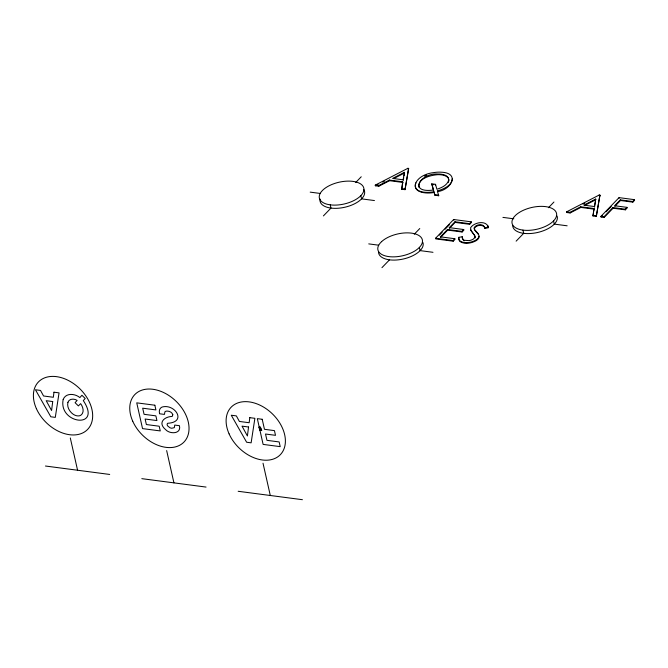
<?xml version="1.0" encoding="UTF-8"?>
<svg xmlns="http://www.w3.org/2000/svg" width="668" height="668" viewBox="0 0 668 668"><rect width="100%" height="100%" fill="white"/><g stroke="black" fill="none" stroke-linecap="round" stroke-linejoin="round"><path stroke-width="1" d="M452.436 178.515C451.81 185.813 443.435 189.052 437.39 190.981L437.532 191.632C451.184 189.921 460.761 172.695 440.813 172.177A18.712 9.185 -12.7 0 0 433.666 172.611C412.198 175.041 406.219 196.1 433.983 191.766L434.918 195.248L438.701 195.741L438.559 195.098L434.768 194.597M475.157 237.917L474.547 235.261L470.581 230.017M479.115 236.272L478.873 237.825A9.152 4.492 -12.7 0 1 475.407 241.106C470.74 243.344 464.711 244.505 460.085 241.607L459.075 240.104L458.682 237.357L462.223 236.748L462.365 237.391M401.702 189.228L402.679 181.779L389.419 180.051L378.672 185.587L375.241 185.136L375.391 185.779L378.814 186.23L389.569 180.694L402.821 182.431L401.702 189.228L405.017 189.662L408.641 168.403L407.889 168.303L375.241 185.136M566.531 211.865L599.179 195.031L599.931 195.131L596.307 216.39L592.992 215.956L593.969 208.516L580.717 206.779L569.963 212.315L566.531 211.865L566.681 212.507L570.105 212.958L580.859 207.422L594.111 209.159L593.794 211.105M592.992 215.956L593.468 213.042M403.238 180.444L403.731 177.646M404.056 175.776L404.549 172.979L393.636 178.598M595.697 199.064L594.386 206.529L583.865 205.151L595.697 199.064L595.839 199.707L584.926 205.327M594.528 207.18L595.514 201.577M405.017 189.662L408.641 168.403M596.307 216.39L599.931 195.131M448.796 179.659C447.635 185.136 441.723 187.708 436.905 189.269L435.494 184.318L431.762 183.834L433.641 190.672L431.762 183.834M448.378 182.381L448.946 180.302L448.32 177.763L446.792 176.143A15.23 7.473 -12.7 0 0 437.707 174.031C420.164 172.837 407.889 193.511 433.499 190.021M415.872 182.823C411.747 192.91 427.47 194.087 434.125 192.409L434.918 195.248M474.247 228.514C475.942 225.124 481.97 224.072 484.425 227.103M323.412 215.906L330.969 208.082L330.243 204.851A22.787 11.189 -12.7 0 1 321.642 191.332L323.07 189.854A22.787 11.189 -12.7 0 1 352.938 181.379A22.787 11.189 -12.7 0 1 361.538 194.897L360.11 196.375A22.787 11.189 -12.7 0 1 330.243 204.851M355.727 182.473L361.229 176.778M381.946 267.659L389.511 259.835M414.269 234.226L419.771 228.531M449.288 227.629L463.717 229.525L463.859 230.168L462.089 232.005L447.66 230.109L440.546 237.474L440.396 236.831L454.825 238.718L454.975 239.361L453.196 241.198L435.695 238.902L435.553 238.259L453.664 219.521L471.291 221.834L471.433 222.477L469.662 224.314L455.108 222.411L449.43 228.281L449.288 227.629L454.958 221.759L469.512 223.671L471.291 221.834M439.319 235.161L442.216 232.163M445.113 229.166L449.455 224.665M440.396 236.831L447.51 229.466L461.939 231.362L463.717 229.525M435.553 238.259L453.054 240.555L454.825 238.718M516.13 241.156L523.695 233.332L522.96 230.109A22.787 11.189 -12.7 0 1 514.368 216.582L515.788 215.113A22.787 11.189 -12.7 0 1 545.656 206.629A22.787 11.189 -12.7 0 1 554.256 220.148L552.828 221.626A22.787 11.189 -12.7 0 1 522.96 230.109M548.445 207.723L553.947 202.028M634.458 199.657L632.679 201.494L620.347 199.874L614.669 205.744L627.01 207.364L627.152 208.007L625.382 209.844L613.04 208.224L604.156 217.417L601.075 217.016L600.933 216.374L619.044 197.636L634.458 199.657L634.6 200.3L632.83 202.137L620.489 200.517L614.81 206.395M601.075 217.016L602.528 215.522M606.152 211.773L611.22 206.529M600.933 216.374L604.006 216.774L612.898 207.581L625.231 209.193L627.01 207.364M375.391 185.779L378.105 184.376M382.639 182.038L384.459 181.103M582.997 204.099L584.817 203.164M424.464 176.101L426.693 175.166M488.391 227.003L484.759 227.83L484.91 228.481L488.533 227.646C486.655 219.747 473.913 222.202 470.548 227.83L471.099 230.627L475.115 236.255L475.015 237.274L473.42 239.019A6.02 2.956 -12.7 0 1 468.936 240.622L464.043 240.255L462.348 238.292M600.073 195.774L599.179 195.031M431.912 184.477L433.774 184.719M401.551 188.585L404.875 189.019M592.842 215.313L596.165 215.747M310.202 192.133L320.114 193.436M374.439 200.55L361.555 198.864L360.829 195.632M502.92 217.384L513.826 218.812M567.157 225.801L554.273 224.114L553.547 220.891M368.736 243.887L378.647 245.189M432.981 252.304L420.089 250.617L419.362 247.385M259.134 427.42L260.578 427.603M259.242 427.904L260.687 428.088M259.351 428.388L260.796 428.572M259.46 428.864L261.388 429.123L261.714 430.576L259.785 430.317L259.025 426.935L260.47 427.119L261.23 430.509M259.568 429.349L261.497 429.607M259.677 429.833L261.606 430.092M45.457 466.022L109.694 474.447M141.816 478.655L206.053 487.072M238.175 491.281L302.412 499.697M464.185 240.897L462.49 238.935L462.223 236.748M448.462 178.414L446.934 176.786A15.23 7.473 -12.7 0 0 437.849 174.682C430.893 175.175 417.483 178.264 418.986 187.382M474.422 229.316L478.313 233.85L478.973 235.629L478.731 237.173A9.152 4.492 -12.7 0 1 475.257 240.455C470.598 242.693 464.561 243.862 459.943 240.964L458.924 239.453L458.682 237.357M478.455 234.493L474.564 229.967L474.096 227.871C475.95 223.905 484.434 223.079 484.91 228.481M487.916 225.893L488.533 227.646M437.39 190.981L438.701 195.741M632.679 201.494L632.83 202.137M625.231 209.193L625.382 209.844M620.347 199.874L620.489 200.517M619.044 197.636L619.186 198.279M612.898 207.581L613.04 208.224M604.006 216.774L604.156 217.417M593.969 208.516L594.111 209.159M580.717 206.779L580.859 207.422M569.963 212.315L570.105 212.958M469.512 223.671L469.662 224.314M461.939 231.362L462.089 232.005M454.958 221.759L455.108 222.411M453.664 219.521L453.806 220.173M453.054 240.555L453.196 241.198M447.51 229.466L447.66 230.109M435.494 184.318L435.645 184.961M433.983 191.766L434.125 192.409M407.889 168.303L408.031 168.946M402.679 181.779L402.821 182.431M389.419 180.051L389.569 180.694M378.672 185.587L378.814 186.23M259.986 427.061L260.754 430.451M259.51 426.994L260.269 430.384M263.017 463.216L270.298 495.489M166.658 450.583L173.93 482.864M70.299 437.957L77.572 470.239M363.784 189.512A22.787 11.189 -12.7 0 1 362.265 198.129L360.837 199.598A22.787 11.189 -12.7 0 1 334.785 208.349A22.787 11.189 -12.7 0 1 320.047 199.056M422.936 242.559A22.787 11.189 -12.7 0 1 420.807 249.882L419.379 251.352A22.787 11.189 -12.7 0 1 394.663 260.094A22.787 11.189 -12.7 0 1 378.505 252.254M557.12 216.056A22.787 11.189 -12.7 0 1 554.983 223.379L553.563 224.857A22.787 11.189 -12.7 0 1 528.839 233.591A22.787 11.189 -12.7 0 1 512.69 225.751M172.803 414.703L172.235 416.414C163.86 416.74 157.59 422.978 165.672 429.666C169.839 434.35 181.587 434.158 179.425 425.691L174.74 425.073L174.331 427.645L171.701 428.263L170.014 427.804L167.685 425.975A2.472 1.72 44 0 1 167.768 423.27C187.265 422.193 174.907 403.422 162.157 407.029A8.951 6.237 44 0 0 159.301 411.48L159.543 413.768L164.428 414.411L164.946 411.764L166.107 411.137C168.745 410.787 171.977 411.964 172.803 414.703M53.966 392.2L53.331 397.268L43.562 395.99L40.531 390.438L35.446 389.77L50.818 416.79L55.294 417.375L59.051 392.868L53.966 392.2M249.799 417.659L249.164 422.727L239.394 421.45L236.363 415.897L231.27 415.229L246.642 442.241L251.126 442.834L254.884 418.318L249.799 417.659M52.714 401.551L51.578 410.536L46.201 400.7L52.714 401.551M248.546 427.002L247.41 435.987L242.033 426.151L248.546 427.002M67.919 402.311C66.783 406.929 69.514 411.705 73.263 414.302A8.417 5.87 44 0 0 80.786 415.287C84.686 412.557 83.082 406.87 80.636 403.639L78.381 405.919L75.092 402.695L77.137 400.391C74.206 398.487 69.205 398.437 67.919 402.311M404.407 172.327L403.096 179.801L392.575 178.423L404.407 172.327M63.184 399.447C58.133 424.163 102.521 429.449 83.308 400.6L85.203 398.47L81.913 395.264L79.868 397.585C75.1 393.552 65.873 392.584 63.184 399.447M381.612 241.616L380.184 243.085A22.787 11.189 -12.7 0 0 388.784 256.604A22.787 11.189 -12.7 0 0 418.652 248.129L420.08 246.651A22.787 11.189 -12.7 0 0 411.48 233.132A22.787 11.189 -12.7 0 0 381.612 241.616M154.851 405.217L136.74 402.846L142.543 428.605L160.253 430.927L159.193 426.217L146.367 424.539L145.123 419.02L156.93 420.564L155.869 415.855L144.063 414.31L142.685 408.19L155.911 409.927L154.851 405.217M262.207 419.279L257.322 418.644L263.125 444.404L280.218 446.641L279.157 441.932L266.95 440.337L265.522 434.016L275.5 435.327L274.439 430.618L264.461 429.307L262.207 419.279M36.381 408.624A34.177 23.839 44 0 0 87.591 429.449A34.177 23.839 44 0 0 65.113 378.973A34.177 23.839 44 0 0 36.381 408.624M132.74 421.249A34.177 23.848 44 0 0 183.951 442.074A34.177 23.848 44 0 0 161.472 391.59A34.177 23.848 44 0 0 132.74 421.249M229.099 433.883A34.177 23.839 44 0 0 280.309 454.708A34.177 23.839 44 0 0 257.831 404.224A34.177 23.839 44 0 0 229.099 433.883"/></g></svg>
